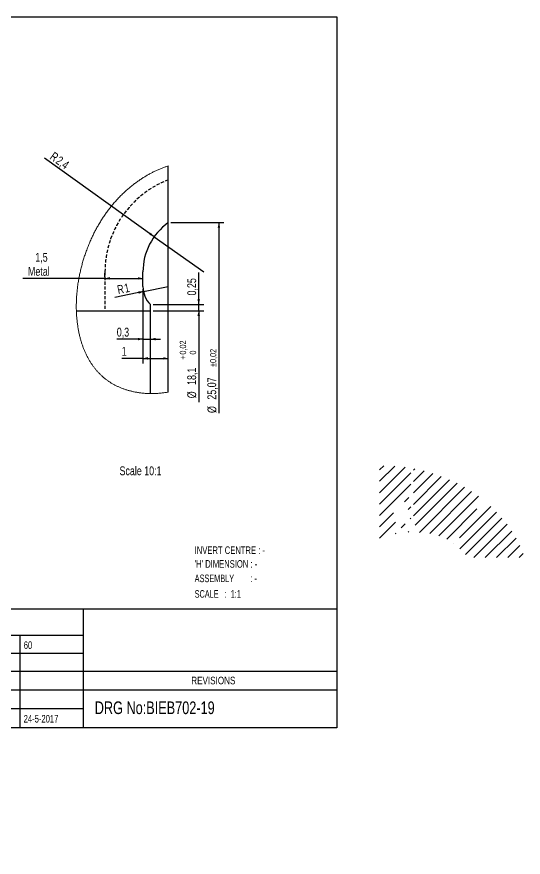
# Model space of a CAD drawing. Header units: millimetres. Extents: x 8 to 486, y -43 to 289.
# Drawn here: x 285.6 to 485.7, y -43.1 to 289 of the extents above; entities that cross this region are included whole.
import ezdxf

# ---------------------------------------------------------------- set-up
doc = ezdxf.new("R2010")
doc.units = ezdxf.units.MM
doc.linetypes.add('HIDDEN', pattern=[1.905, 1.27, -0.635])
for name, color, linetype in [('DIMENSIONS', 2, 'Continuous'), ('HATCH', 3, 'Continuous'), ('HIDDEN', 3, 'HIDDEN'), ('TEXT', 2, 'Continuous')]:
    doc.layers.add(name, color=color, linetype=linetype)
doc.layers.add('OUTLINE', color=7, linetype='Continuous', lineweight=25)
doc.styles.add('SLDTEXTSTYLE0', font='TXT', dxfattribs={"width": 0.75})
doc.styles.add('SLDTEXTSTYLE3', font='TXT', dxfattribs={"width": 0.797872})
doc.styles.add('SLDTEXTSTYLE5', font='TXT', dxfattribs={"width": 0.660714})
doc.styles.add('SLDTEXTSTYLE6', font='TXT', dxfattribs={"width": 0.631579})
doc.dimstyles.new('SLDDIMSTYLE11', dxfattribs={"dimtxt": 3.5, "dimasz": 2, "dimexe": 0, "dimexo": 0.0625, "dimgap": 0.875, "dimtad": 1, "dimlfac": 0.1, "dimrnd": 1e-09, "dimzin": 12, "dimdsep": 46, "dimtxsty": 'SLDTEXTSTYLE0', "dimsah": 1, "dimcen": 0.09, "dimadec": 0, "dimazin": 3, "dimtfac": 1, "dimtofl": 0, "dimtmove": 0, "dimatfit": 3, "dimfxl": 0, "dimfrac": 2, "dimtolj": 1, "dimtzin": 12, "dimarcsym": 0})
doc.dimstyles.new('SLDDIMSTYLE12', dxfattribs={"dimtxt": 3.5, "dimasz": 2, "dimexe": 0, "dimexo": 0.0625, "dimgap": 0.875, "dimtad": 1, "dimlfac": 0.1, "dimrnd": 1e-09, "dimzin": 12, "dimdsep": 46, "dimtxsty": 'SLDTEXTSTYLE0', "dimsah": 1, "dimcen": 0, "dimadec": 0, "dimazin": 3, "dimtfac": 1, "dimtofl": 0, "dimtmove": 0, "dimatfit": 3, "dimfxl": 0, "dimfrac": 2, "dimtolj": 1, "dimtzin": 12, "dimarcsym": 0})
doc.dimstyles.new('SLDDIMSTYLE13', dxfattribs={"dimtxt": 3.5, "dimasz": 2, "dimexe": 0, "dimexo": 0.0625, "dimgap": 0.875, "dimtad": 1, "dimlfac": 0.1, "dimrnd": 1e-09, "dimzin": 12, "dimdsep": 46, "dimtxsty": 'SLDTEXTSTYLE0', "dimsah": 1, "dimcen": 0.09, "dimse2": 1, "dimsd2": 1, "dimadec": 0, "dimazin": 3, "dimtol": 1, "dimtp": 0.02, "dimtfac": 1, "dimtofl": 0, "dimtmove": 0, "dimatfit": 3, "dimfxl": 0, "dimfrac": 2, "dimtolj": 1, "dimarcsym": 0})
doc.dimstyles.new('SLDDIMSTYLE14', dxfattribs={"dimtxt": 3.5, "dimasz": 2, "dimexe": 0, "dimexo": 0.0625, "dimgap": 0.875, "dimtad": 1, "dimlfac": 0.1, "dimrnd": 1e-09, "dimdsep": 46, "dimtxsty": 'SLDTEXTSTYLE0', "dimsah": 1, "dimcen": 0.09, "dimadec": 0, "dimazin": 2, "dimtfac": 1, "dimtmove": 0, "dimatfit": 0, "dimfxl": 0, "dimfrac": 2, "dimtolj": 1, "dimtzin": 12, "dimarcsym": 0})
doc.dimstyles.new('SLDDIMSTYLE15', dxfattribs={"dimtxt": 3.5, "dimasz": 2, "dimexe": 0, "dimexo": 0.0625, "dimgap": 0.875, "dimtad": 1, "dimlfac": 0.1, "dimrnd": 1e-09, "dimzin": 12, "dimdsep": 46, "dimtxsty": 'SLDTEXTSTYLE0', "dimsah": 1, "dimcen": 0.09, "dimse2": 1, "dimsd2": 1, "dimadec": 0, "dimazin": 3, "dimtol": 1, "dimtp": 0.02, "dimtm": 0.02, "dimtfac": 1, "dimtofl": 0, "dimtmove": 0, "dimatfit": 3, "dimfxl": 0, "dimfrac": 2, "dimtolj": 1, "dimarcsym": 0})

# ---------------------------------------------------------------- blocks, each defined once
blk = doc.blocks.new('SW_HATCH_0')
at = {"layer": 'HATCH', "color": 0}
for p, q in [((0, 0), (-1.68, -1.68)), ((4.34, -0.15), (-1.68, -6.17)), ((8.4, -0.58), (-1.68, -10.66)), ((10.67, -2.8), (-1.68, -15.15)), ((12.24, -1.23), (11.67, -1.8)), ((15.89, -2.07), (11.67, -6.29)), ((19.38, -3.08), (11.67, -10.78)), ((22.71, -4.23), (11.67, -15.27)), ((25.9, -5.53), (11.67, -19.76)), ((10.67, -7.29), (-1.68, -19.64)), ((28.96, -6.96), (12.42, -23.5)), ((31.88, -8.53), (14.09, -26.33)), ((9.92, -12.53), (8.15, -14.31)), ((34.68, -10.22), (18.16, -26.74)), ((37.34, -12.05), (21.69, -27.7)), ((10.67, -16.27), (9.66, -17.28)), ((42.28, -16.09), (29.89, -28.49)), ((3.8, -18.65), (-1.68, -24.13)), ((36.78, -17.1), (24.82, -29.06)), ((44.55, -18.31), (30.08, -32.79)), ((4.57, -22.37), (-1.68, -28.63)), ((8.43, -23), (6.82, -24.61)), ((10.67, -20.76), (10.43, -21)), ((46.68, -20.67), (32.25, -35.1)), ((48.68, -23.16), (35.52, -36.32)), ((9.92, -26), (9.6, -26.32)), ((50.54, -25.8), (40.01, -36.32)), ((4.7, -26.73), (4.49, -26.94)), ((52.23, -28.59), (44.5, -36.32)), ((27.6, -30.77), (27.6, -30.77)), ((53.75, -31.56), (48.99, -36.32)), ((55.05, -34.75), (53.48, -36.32))]:
    blk.add_line(p, q, dxfattribs=at)
blk = doc.blocks.new('_D_16')
at = {"layer": 'DIMENSIONS'}
for p, q in [((320.44, 186.31), (320.44, 187.65)), ((335.44, 186.31), (335.44, 187.65)), ((320.44, 185.65), (288.06, 185.65)), ((320.44, 185.65), (335.44, 185.65))]:
    blk.add_line(p, q, dxfattribs=at)
for points in [[(320.44, 185.65), (322.44, 185.15), (322.44, 186.15)], [(335.44, 185.65), (333.44, 186.15), (333.44, 185.15)]]:
    blk.add_solid(points, dxfattribs=at)
at = {"layer": 'DIMENSIONS', "char_height": 3.5, "attachment_point": 1, "style": 'SLDTEXTSTYLE0'}
for s, insert in [('1,5', (292.92, 195.72)), ('Metal', (290.04, 190.17))]:
    blk.add_mtext(s, dxfattribs=dict(at, insert=insert))
blk = doc.blocks.new('_D_17')
at = {"layer": 'DIMENSIONS'}
for q in [(296.49, 233.09), (359.44, 188.17)]:
    blk.add_line((339.91, 202.11), q, dxfattribs=at)
blk.add_solid([(339.91, 202.11), (338.57, 203.68), (337.99, 202.87)], dxfattribs=at)
at = {"layer": 'DIMENSIONS', "char_height": 3.5, "attachment_point": 1, "rotation": 324.4905, "style": 'SLDTEXTSTYLE0'}
for s, insert in [('R', (300.4, 235.84)), ('2,4', (302.71, 234.2))]:
    blk.add_mtext(s, dxfattribs=dict(at, insert=insert))
blk = doc.blocks.new('_D_18')
at = {"layer": 'DIMENSIONS'}
for p, q in [((339.44, 172.8), (359.47, 172.8)), ((357.47, 172.8), (357.47, 136.68))]:
    blk.add_line(p, q, dxfattribs=at)
blk.add_solid([(357.47, 172.8), (356.97, 170.8), (357.97, 170.8)], dxfattribs=at)
at = {"layer": 'DIMENSIONS', "attachment_point": 1, "rotation": 90, "style": 'SLDTEXTSTYLE0'}
for s, insert, char_height in [('0,02', (350, 155.54), 2.5), ('0', (353.97, 155.54), 2.5), ('+', (350, 153.52), 2.5), ('18,1', (352.96, 143.55), 3.5), ('%%c', (352.96, 138.27), 3.5)]:
    blk.add_mtext(s, dxfattribs=dict(at, insert=insert, char_height=char_height))
blk = doc.blocks.new('_D_19')
at = {"layer": 'DIMENSIONS'}
for q in [(324.35, 178.09), (345.44, 182.44)]:
    blk.add_line((335.65, 180.42), q, dxfattribs=at)
blk.add_solid([(335.65, 180.42), (333.59, 180.51), (333.79, 179.53)], dxfattribs=at)
at = {"layer": 'DIMENSIONS', "char_height": 3.5, "attachment_point": 1, "rotation": 11.6476, "style": 'SLDTEXTSTYLE0'}
for s, insert in [('R', (325, 182.8)), ('1', (327.78, 183.37))]:
    blk.add_mtext(s, dxfattribs=dict(at, insert=insert))
blk = doc.blocks.new('_D_20')
at = {"layer": 'DIMENSIONS'}
for p, q in [((335.44, 181.44), (335.44, 159.65)), ((335.44, 161.65), (325.11, 161.65)), ((335.44, 161.65), (338.44, 161.65)), ((338.44, 161.65), (342.44, 161.65))]:
    blk.add_line(p, q, dxfattribs=at)
for points in [[(335.44, 161.65), (333.44, 162.15), (333.44, 161.15)], [(338.44, 161.65), (340.44, 161.15), (340.44, 162.15)]]:
    blk.add_solid(points, dxfattribs=at)
at = {"layer": 'DIMENSIONS', "insert": (325.11, 166.16), "char_height": 3.5, "attachment_point": 1, "style": 'SLDTEXTSTYLE0'}
blk.add_mtext('0,3', dxfattribs=at)
blk = doc.blocks.new('_D_21')
at = {"layer": 'DIMENSIONS'}
for p, q in [((335.44, 181.44), (335.44, 152.04)), ((335.44, 154.04), (327.05, 154.04)), ((335.44, 154.04), (345.44, 154.04))]:
    blk.add_line(p, q, dxfattribs=at)
for points in [[(335.44, 154.04), (337.44, 153.54), (337.44, 154.54)], [(345.44, 154.04), (343.44, 154.54), (343.44, 153.54)]]:
    blk.add_solid(points, dxfattribs=at)
at = {"layer": 'DIMENSIONS', "insert": (327.05, 158.55), "char_height": 3.5, "attachment_point": 1, "style": 'SLDTEXTSTYLE0'}
blk.add_mtext('1', dxfattribs=at)
blk = doc.blocks.new('_D_22')
at = {"layer": 'DIMENSIONS'}
for p, q in [((346.44, 207.67), (367.47, 207.67)), ((365.47, 207.67), (365.47, 132.44))]:
    blk.add_line(p, q, dxfattribs=at)
blk.add_solid([(365.47, 207.67), (364.97, 205.67), (365.97, 205.67)], dxfattribs=at)
at = {"layer": 'DIMENSIONS', "attachment_point": 1, "rotation": 90, "style": 'SLDTEXTSTYLE0'}
for s, insert, char_height in [('±0,02', (361.92, 150.65), 2.5), ('25,07', (360.9, 137.72), 3.5), ('%%c', (360.96, 132.44), 3.5)]:
    blk.add_mtext(s, dxfattribs=dict(at, insert=insert, char_height=char_height))
blk = doc.blocks.new('_D_23')
at = {"layer": 'DIMENSIONS'}
for p, q in [((357.47, 175.3), (357.47, 187.94)), ((339.44, 175.3), (359.47, 175.3)), ((339.44, 172.8), (359.47, 172.8)), ((357.47, 172.8), (357.47, 175.3)), ((357.47, 172.8), (357.47, 168.8))]:
    blk.add_line(p, q, dxfattribs=at)
for points in [[(357.47, 175.3), (357.97, 177.3), (356.97, 177.3)], [(357.47, 172.8), (356.97, 170.8), (357.97, 170.8)]]:
    blk.add_solid(points, dxfattribs=at)
at = {"layer": 'DIMENSIONS', "insert": (352.96, 178.89), "char_height": 3.5, "attachment_point": 1, "rotation": 90, "style": 'SLDTEXTSTYLE0'}
blk.add_mtext('0,25', dxfattribs=at)

msp = doc.modelspace()

# ---------------------------------------------------------------- linework, layer by layer
at = {"color": 7, "linetype": 'Continuous', "lineweight": 18, "flags": 128}
msp.add_lwpolyline([(345.44279, 230.0506), (345.14173, 229.95825), (344.84037, 229.86268), (344.53875, 229.76388), (344.23689, 229.6619), (343.93482, 229.55675), (343.63258, 229.44844), (343.33018, 229.33698), (343.02767, 229.22242), (342.71066, 229.09908), (342.39359, 228.97236), (342.07648, 228.84228), (341.75938, 228.70887), (341.44232, 228.57215), (341.12533, 228.43214), (340.80844, 228.28886), (340.49169, 228.14233), (340.17512, 227.99257), (339.85875, 227.83962), (339.54262, 227.68349), (339.22677, 227.52419), (338.92925, 227.37112), (338.63203, 227.21528), (338.33514, 227.0567), (338.03861, 226.89537), (337.74246, 226.73133), (337.42883, 226.55441), (337.11569, 226.37447), (336.80309, 226.19154), (336.49106, 226.00564), (336.17963, 225.8168), (335.86884, 225.62503), (335.57642, 225.44156), (335.28463, 225.25553), (334.99349, 225.06695), (334.70303, 224.87586), (334.41328, 224.68224), (334.09077, 224.46323), (333.76922, 224.24114), (333.44866, 224.016), (333.12915, 223.78784), (332.81071, 223.55667), (332.49338, 223.32254), (332.17722, 223.08546), (331.86224, 222.84546), (331.53885, 222.59503), (331.21681, 222.34154), (330.89617, 222.08505), (330.57697, 221.82554), (330.25925, 221.56308), (329.94306, 221.29768), (329.62844, 221.02937), (329.31544, 220.75818), (328.98931, 220.47102), (328.66505, 220.18075), (328.3427, 219.88742), (328.02233, 219.59105), (327.70397, 219.29168), (327.38767, 218.98934), (327.0735, 218.68406), (326.76149, 218.37588), (326.45169, 218.06481), (326.14416, 217.7509), (325.83895, 217.43419), (325.5361, 217.1147), (325.25277, 216.81095), (324.97162, 216.50478), (324.69271, 216.19623), (324.41606, 215.88531), (324.14173, 215.57206), (323.85334, 215.23731), (323.56759, 214.9), (323.28449, 214.56016), (323.00405, 214.21784), (322.72627, 213.87305), (322.45116, 213.52586), (322.19421, 213.19631), (321.93964, 212.86466), (321.68744, 212.53095), (321.43763, 212.19521), (321.19021, 211.85747), (320.94519, 211.51775), (320.70255, 211.17607), (320.46232, 210.83249), (320.22449, 210.48702), (319.98906, 210.13968), (319.76019, 209.79676), (319.53364, 209.4521), (319.30942, 209.10573), (319.08754, 208.75768), (318.85056, 208.37996), (318.61632, 208.00036), (318.3848, 207.61888), (318.15603, 207.23557), (317.93001, 206.85047), (317.70673, 206.46362), (317.49874, 206.09729), (317.2932, 205.72946), (317.09011, 205.36015), (316.88948, 204.9894), (316.69132, 204.61723), (316.49562, 204.24368), (316.30239, 203.86877), (316.11164, 203.49252), (315.92337, 203.11498), (315.73757, 202.73617), (315.55752, 202.36291), (315.37986, 201.98848), (315.20461, 201.61291), (315.03177, 201.23622), (314.83829, 200.80685), (314.64792, 200.37611), (314.46068, 199.94404), (314.27657, 199.5107), (314.09559, 199.07611), (313.91776, 198.64032), (313.74307, 198.20336), (313.57152, 197.76528), (313.3952, 197.30519), (313.22234, 196.84394), (313.05296, 196.3816), (312.88706, 195.91822), (312.72464, 195.45384), (312.56572, 194.98849), (312.42128, 194.55556), (312.27986, 194.12188), (312.14146, 193.68749), (312.0061, 193.25243), (311.87377, 192.81672), (311.74677, 192.38822), (311.6227, 191.95918), (311.50157, 191.52964), (311.38339, 191.09962), (311.26585, 190.66037), (311.15138, 190.22071), (311.03999, 189.78066), (310.93168, 189.34027), (310.82647, 188.89959), (310.72436, 188.45863), (310.62535, 188.01744), (310.52944, 187.57607), (310.43665, 187.13453), (310.34697, 186.69289), (310.26041, 186.25115), (310.17698, 185.80938), (310.09667, 185.3676), (310.0195, 184.92585), (309.93825, 184.44001), (309.86079, 183.95431), (309.78715, 183.46878), (309.71733, 182.98349), (309.65133, 182.49848), (309.59466, 182.05785), (309.54115, 181.61753), (309.49082, 181.17758), (309.44367, 180.73799), (309.39971, 180.29884), (309.35894, 179.86015), (309.32136, 179.42196), (309.28972, 179.02075), (309.26078, 178.62003), (309.23453, 178.21981), (309.21098, 177.82013), (309.19013, 177.42102), (309.172, 177.0225), (309.15657, 176.62461), (309.14385, 176.22737), (309.13386, 175.83081), (309.12658, 175.43497), (309.12203, 175.03985), (309.12021, 174.64551), (309.121, 174.27444), (309.12422, 173.9041), (309.12987, 173.5345), (309.13796, 173.1657), (309.1485, 172.79769), (309.16337, 172.38218), (309.18138, 171.96775), (309.20253, 171.55445), (309.22683, 171.14233), (309.25427, 170.73141), (309.28487, 170.32172), (309.31863, 169.9133), (309.35555, 169.50621), (309.39763, 169.08115), (309.44319, 168.65761), (309.49223, 168.23563), (309.54477, 167.81524), (309.6008, 167.39648), (309.66034, 166.9794), (309.71417, 166.62327), (309.77057, 166.26842), (309.82955, 165.91488), (309.89113, 165.56268), (309.95529, 165.21183), (310.02205, 164.86238), (310.0914, 164.51433), (310.17069, 164.13314), (310.25313, 163.75373), (310.33873, 163.37613), (310.42748, 163.00036), (310.5194, 162.62647), (310.60125, 162.30542), (310.68545, 161.98581), (310.77202, 161.66767), (310.86096, 161.35102), (310.95226, 161.03587), (311.04424, 160.72784), (311.13851, 160.4213), (311.23508, 160.11628), (311.33394, 159.81279), (311.43718, 159.50471), (311.54282, 159.19828), (311.65086, 158.89351), (311.7613, 158.59042), (311.87414, 158.28905), (311.98939, 157.9894), (312.10705, 157.69151), (312.22713, 157.39539), (312.34961, 157.10106), (312.47452, 156.80856), (312.60184, 156.51789), (312.73159, 156.22908), (312.86376, 155.94215), (312.99837, 155.65713), (313.14924, 155.34583), (313.30305, 155.03689), (313.45982, 154.73034), (313.61954, 154.42621), (313.78222, 154.12452), (313.93268, 153.8524), (314.08559, 153.58236), (314.24095, 153.31441), (314.39877, 153.04856), (314.55904, 152.78485), (314.72178, 152.5233), (314.88698, 152.26392), (315.04058, 152.02808), (315.19625, 151.79412), (315.354, 151.56203), (315.51383, 151.33184), (315.67574, 151.10356), (315.83974, 150.87722), (316.00582, 150.65283), (316.17398, 150.4304), (316.34424, 150.20995), (316.51659, 149.9915), (316.69103, 149.77507), (316.86757, 149.56067), (317.03594, 149.36039), (317.20619, 149.16196), (317.37829, 148.96537), (317.55227, 148.77065), (317.72813, 148.5778), (317.93393, 148.35704), (318.14225, 148.13882), (318.35308, 147.92319), (318.56643, 147.71016), (318.7823, 147.49974), (319.0007, 147.29197), (319.22161, 147.08686), (319.42635, 146.9012), (319.6332, 146.71782), (319.84219, 146.53672), (320.05331, 146.35794), (320.26656, 146.18147), (320.48195, 146.00735), (320.69947, 145.83558), (320.91914, 145.6662), (321.14095, 145.4992), (321.3649, 145.3346), (321.59099, 145.17244), (321.81924, 145.01271), (322.03641, 144.86436), (322.2555, 144.71822), (322.4765, 144.57428), (322.69942, 144.43258), (322.92426, 144.29311), (323.16481, 144.14765), (323.40748, 144.00473), (323.65223, 143.86434), (323.89902, 143.72649), (324.14784, 143.59119), (324.39864, 143.45843), (324.6369, 143.33559), (324.87687, 143.21502), (325.11852, 143.09671), (325.36182, 142.98068), (325.60675, 142.86692), (325.882, 142.74264), (326.15921, 142.6212), (326.43833, 142.5026), (326.71933, 142.38685), (327.00217, 142.27394), (327.28681, 142.16387), (327.57323, 142.05666), (327.86137, 141.95231), (328.15048, 141.85106), (328.44125, 141.75266), (328.73362, 141.6571), (329.02755, 141.5644), (329.32302, 141.47456), (329.61999, 141.38757), (329.90132, 141.30818), (330.18391, 141.23134), (330.46774, 141.15703), (330.75277, 141.08529), (331.03896, 141.0161), (331.35972, 140.94189), (331.68185, 140.87088), (332.00531, 140.80305), (332.33005, 140.73842), (332.65604, 140.67699), (332.98322, 140.61876), (333.31156, 140.56374), (333.64101, 140.51192), (333.97153, 140.46332), (334.30307, 140.41793), (334.63559, 140.37576), (334.96905, 140.33681), (335.3034, 140.30109), (335.63859, 140.2686), (335.97459, 140.23934), (336.31136, 140.21332), (336.66492, 140.18953), (337.01922, 140.16931), (337.37421, 140.15265), (337.72984, 140.13955), (338.08605, 140.13003), (338.44279, 140.12408), (338.80733, 140.1217), (339.17233, 140.12305), (339.53772, 140.12814), (339.90345, 140.13697), (340.26948, 140.14954), (340.63574, 140.16586), (340.98124, 140.18468), (341.32687, 140.20685), (341.67257, 140.23236), (342.01829, 140.26121), (342.364, 140.29341), (342.70965, 140.32897), (343.0552, 140.36789), (343.4006, 140.41017), (343.7458, 140.45581), (344.09076, 140.50482), (344.42929, 140.55623), (344.76749, 140.6109), (345.10534, 140.66883), (345.44279, 140.73002)], dxfattribs=at)
at = {"layer": 'HIDDEN'}
msp.add_line((320.44279, 188.17208), (320.44279, 172.79769), dxfattribs=at)
msp.add_arc((359.44279, 188.17208), 39, 111.0372213, 180, dxfattribs=at)
at = {"layer": 'OUTLINE'}
for p, q in [((8, 289), (412, 289)), ((412, 289), (412, 8)), ((345.44279, 207.66568), (345.44279, 230.0506)), ((345.44279, 140.73002), (345.44279, 207.66568)), ((335.44279, 182.43912), (335.44279, 188.17208)), ((309.1485, 172.79769), (338.44279, 172.79769)), ((338.44279, 172.79769), (338.44279, 175.29769)), ((338.44279, 140.12408), (338.44279, 172.79769)), ((412, 55), (8, 55)), ((312, 8), (312, 55)), ((312, 44.5), (159, 44.5)), ((287, 8), (287, 44.5)), ((159, 37.5), (312, 37.5)), ((99, 30.5), (412, 30.5)), ((159, 23), (312, 23)), ((312, 23), (412, 23)), ((312, 15.5), (99, 15.5)), ((412, 8), (8, 8))]:
    msp.add_line(p, q, dxfattribs=at)
for centre, radius, start, end in [((359.4428, 188.17209), 24, 125.6853403, 180.0000139), ((345.44281, 182.43913), 10.00002, 180.0000456, 225.5729544)]:
    msp.add_arc(centre, radius, start, end, dxfattribs=at)

# ---------------------------------------------------------------- block references
at = {"layer": 'HATCH'}
msp.add_blockref('SW_HATCH_0', (430.62712, 111.62023), dxfattribs=at)

# ---------------------------------------------------------------- texts
at = {"layer": 'TEXT'}
for s, insert, char_height, attachment_point, style in [('Scale 10:1', (326.20118, 111.35572), 3.5, 1, 'SLDTEXTSTYLE0'), ('INVERT CENTRE : -', (355.88583, 79.73474), 3, 1, 'SLDTEXTSTYLE0'), ("'H' DIMENSION : -", (355.88583, 74.32381), 3, 1, 'SLDTEXTSTYLE0'), ('ASSEMBLY        : -', (355.88583, 68.60543), 3, 1, 'SLDTEXTSTYLE6'), ('SCALE   :  1:1', (355.88583, 62.45853), 3, 1, 'SLDTEXTSTYLE5'), ('60', (288.35518, 42.22289), 3, 1, 'SLDTEXTSTYLE0'), ('REVISIONS', (363.25388, 28.24386), 3, 2, 'SLDTEXTSTYLE3'), ('DRG No:BIEB702-19', (316.41236, 18.48179), 5, 1, 'SLDTEXTSTYLE0'), ('24-5-2017', (288.31932, 13.1346), 3, 1, 'SLDTEXTSTYLE0')]:
    msp.add_mtext(s, dxfattribs=dict(at, insert=insert, char_height=char_height, attachment_point=attachment_point, style=style))

# ---------------------------------------------------------------- dimensions: what is measured, and where the dimension line sits
at = {"layer": 'DIMENSIONS'}
for center, mpoint, picture, middle in [((359.44279, 188.17208), (339.90634, 202.11221), '_D_17', (301.51989, 229.50267)), ((345.44279, 182.43912), (335.64871, 180.4202), '_D_19', (328.34662, 178.91498))]:
    dim = msp.add_radius_dim(center=center, mpoint=mpoint, dimstyle='SLDDIMSTYLE12', dxfattribs=at)
    dim.commit()
    dim.dimension.update_dxf_attribs({"geometry": picture, "text_midpoint": middle, "dimtype": 164})
for base, p1, p2, angle, text, dimstyle, picture, middle in [((365.46897, 207.66567), (345.44279, -43.07029), (345.44279, 207.66567), 90, '%%c<>', 'SLDDIMSTYLE15', '_D_22', (365.46897, 145.69073)), ((335.44279, 185.65468), (320.44279, 185.3056), (335.44279, 185.3056), 0, '<>\\PMetal', 'SLDDIMSTYLE11', '_D_16', (296.15649, 185.65468)), ((357.46897, -8.20231), (338.44279, 172.79769), (338.44279, -8.20231), 90, '%%c<>', 'SLDDIMSTYLE13', '_D_18', (357.46897, 150.13445))]:
    dim = msp.add_linear_dim(base=base, p1=p1, p2=p2, angle=angle, text=text, dimstyle=dimstyle, dxfattribs=at)
    dim.commit()
    dim.dimension.update_dxf_attribs({"geometry": picture, "text_midpoint": middle, "dimtype": 160})
for base, p1, p2, angle, dimstyle, picture, middle in [((357.46897, 175.29769), (338.44279, 172.79769), (338.44279, 175.29769), 90, 'SLDDIMSTYLE14', '_D_23', (357.46897, 183.41615)), ((345.44279, 154.04289), (335.44279, 182.43912), (345.44279, 140.73002), 0, 'SLDDIMSTYLE11', '_D_21', (328.34661, 154.04289))]:
    dim = msp.add_linear_dim(base=base, p1=p1, p2=p2, angle=angle, dimstyle=dimstyle, dxfattribs=at)
    dim.commit()
    dim.dimension.update_dxf_attribs({"geometry": picture, "text_midpoint": middle, "dimtype": 160})
dim = msp.add_linear_dim(base=(338.44279, 161.65087), p1=(335.44279, 182.43912), p2=(338.44279, 175.29769), dimstyle='SLDDIMSTYLE14', dxfattribs=at)
dim.commit()
dim.dimension.update_dxf_attribs({"geometry": '_D_20', "text_midpoint": (328.34661, 161.65087), "dimtype": 160})

doc.saveas('drawing.dxf')
